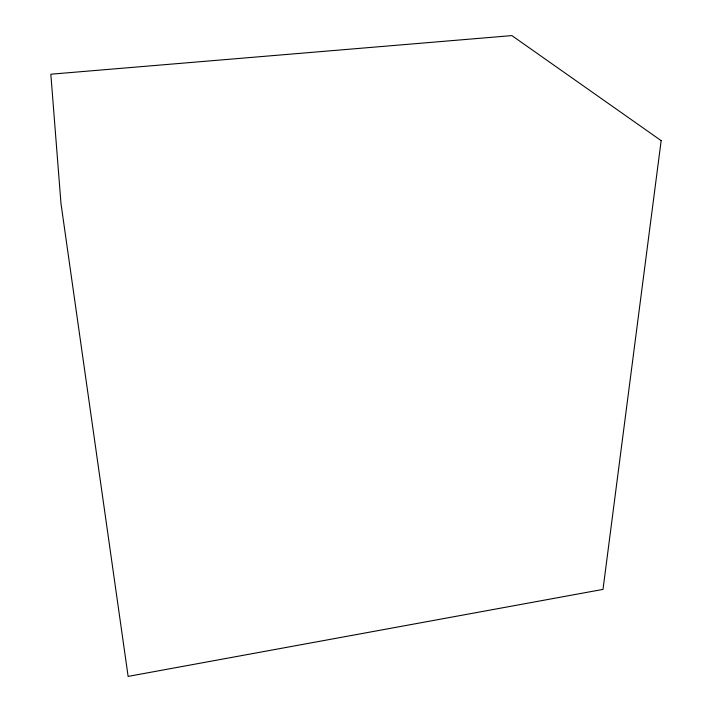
<?xml version="1.0" encoding="UTF-8"?>
<svg xmlns="http://www.w3.org/2000/svg" width="712" height="712" viewBox="0 0 712 712"><rect width="100%" height="100%" fill="white"/><g stroke="black" fill="none" stroke-linecap="round" stroke-linejoin="round"><path stroke-width="1.07" d="M661.163 140.638L603.002 589.394L128.124 676.4L60.983 203.534L50.837 74.208L511.892 35.6L661.163 140.638"/></g></svg>
